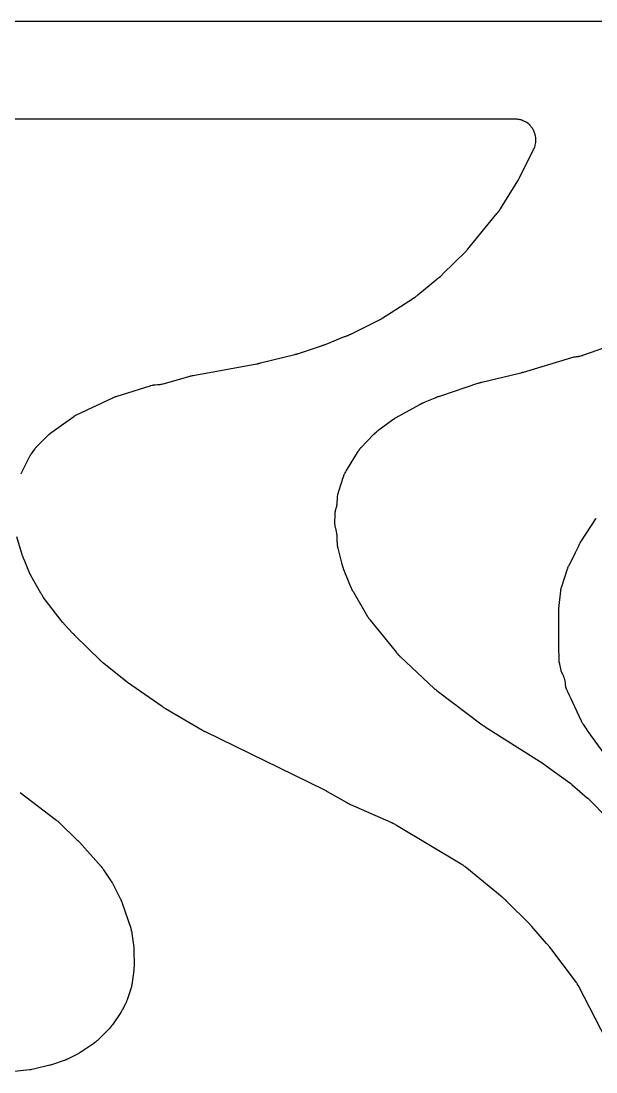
# Model space of a CAD drawing. Header units: millimetres. Extents: x 0 to 300, y 0 to 300.
# Drawn here: x 162.6 to 231.3, y 174.4 to 300.1 of the extents above; entities that cross this region are included whole.
import ezdxf

# ---------------------------------------------------------------- set-up
doc = ezdxf.new("R2010")
doc.units = ezdxf.units.MM
doc.layers.add('CUT', color=7, linetype='CONTINUOUS')

msp = doc.modelspace()

# ---------------------------------------------------------------- linework, layer by layer
at = {"layer": 'CUT'}
for points in [[(1.15, 300.07), (298.85, 300.07)], [(162.61, 245.91), (162.63, 245.95), (162.63, 245.96), (162.67, 246.04), (162.67, 246.05), (162.69, 246.09), (162.71, 246.14), (163.62, 247.96), (163.68, 248.04), (163.69, 248.07), (163.73, 248.13), (163.75, 248.17), (163.76, 248.19), (163.8, 248.24), (163.85, 248.3), (163.86, 248.32), (164.26, 248.89), (164.27, 248.9), (164.29, 248.93), (164.31, 248.95), (164.32, 248.96), (164.33, 248.98), (164.34, 248.99), (164.38, 249.06), (164.45, 249.13), (164.48, 249.16), (164.5, 249.19), (164.56, 249.25), (165.93, 250.63), (166.13, 250.79), (166.14, 250.8), (166.17, 250.82), (168.92, 252.8), (169.01, 252.86), (169.02, 252.86), (169.04, 252.88), (169.06, 252.89), (169.11, 252.92), (169.14, 252.93), (169.16, 252.95), (169.26, 253), (173.6, 255.03), (173.63, 255.05), (173.67, 255.07), (173.82, 255.13), (173.86, 255.15), (173.87, 255.15), (173.9, 255.16), (173.93, 255.17), (173.96, 255.18), (173.98, 255.19), (174.09, 255.23), (178.04, 256.46), (178.05, 256.46), (178.08, 256.48), (178.12, 256.49), (178.15, 256.49), (178.29, 256.53), (178.31, 256.53), (178.32, 256.53), (178.33, 256.53), (178.38, 256.54), (178.44, 256.56), (178.45, 256.56), (178.46, 256.56), (178.47, 256.56), (178.5, 256.57), (178.53, 256.57), (178.54, 256.57), (178.6, 256.58), (178.64, 256.58), (178.93, 256.59), (179.03, 256.6), (179.06, 256.6), (179.08, 256.6), (179.26, 256.62), (179.36, 256.64), (179.45, 256.66), (179.57, 256.69), (179.61, 256.7), (182.82, 257.61), (182.83, 257.62), (182.87, 257.63), (182.88, 257.63), (182.92, 257.64), (182.94, 257.64), (182.97, 257.64), (183.01, 257.65), (183.11, 257.67), (183.19, 257.69), (183.39, 257.74), (190.8, 259.09), (190.87, 259.1), (190.92, 259.11), (190.93, 259.11), (190.94, 259.11), (191.05, 259.14), (191.07, 259.15), (191.08, 259.15), (191.09, 259.15), (191.19, 259.17), (191.24, 259.19), (195.36, 260.21), (195.41, 260.22), (195.43, 260.23), (195.53, 260.25), (195.65, 260.29), (195.67, 260.3), (195.7, 260.31), (195.79, 260.33), (198.53, 261.25), (198.56, 261.26), (198.64, 261.28), (198.65, 261.28), (198.7, 261.3), (198.71, 261.3), (198.75, 261.31), (198.78, 261.32), (198.85, 261.34), (198.92, 261.37), (198.96, 261.39), (198.98, 261.4), (199.09, 261.45), (201.29, 262.33), (201.39, 262.36), (201.4, 262.37), (201.45, 262.39), (201.46, 262.39), (201.52, 262.41), (201.58, 262.43), (201.6, 262.44), (201.62, 262.45), (201.71, 262.48), (201.74, 262.5), (201.78, 262.52), (201.81, 262.53), (201.85, 262.55), (201.89, 262.57), (201.92, 262.59), (201.93, 262.59), (202.01, 262.63), (202.03, 262.64), (205.46, 264.35), (205.53, 264.38), (205.54, 264.39), (205.58, 264.41), (205.62, 264.43), (205.65, 264.44), (205.71, 264.48), (205.74, 264.5), (205.75, 264.5), (205.78, 264.53), (205.84, 264.57), (205.86, 264.59), (205.87, 264.6), (209.52, 266.95), (209.54, 266.96), (209.55, 266.96), (209.57, 266.97), (209.6, 266.99), (209.63, 267), (209.67, 267.03), (209.68, 267.03), (209.71, 267.05), (209.73, 267.06), (209.76, 267.09), (209.77, 267.09), (209.82, 267.13), (209.86, 267.16), (209.91, 267.21), (209.92, 267.22), (209.93, 267.22), (209.95, 267.24), (209.96, 267.25), (209.98, 267.27), (210.01, 267.3), (210.06, 267.34), (212.33, 269.2), (212.38, 269.25), (212.42, 269.28), (212.43, 269.29), (212.44, 269.3), (212.51, 269.36), (212.53, 269.38), (212.56, 269.4), (212.57, 269.41), (212.59, 269.42), (212.62, 269.44), (212.63, 269.44), (212.64, 269.45), (212.66, 269.46), (212.72, 269.51), (212.75, 269.53), (212.81, 269.59), (212.83, 269.61), (212.84, 269.61), (212.86, 269.63), (212.87, 269.64), (212.9, 269.67), (212.91, 269.68), (212.94, 269.71), (212.98, 269.76), (213.05, 269.83), (215.78, 272.53), (215.79, 272.53), (215.81, 272.55), (215.88, 272.62), (215.99, 272.75), (216, 272.77), (219.33, 276.86), (219.36, 276.89), (219.37, 276.9), (219.42, 276.95), (219.49, 277.04), (219.51, 277.06), (219.53, 277.08), (219.54, 277.09), (219.55, 277.1), (219.56, 277.11), (219.57, 277.12), (219.58, 277.14), (219.59, 277.15), (219.61, 277.17), (219.62, 277.19), (219.64, 277.21), (219.65, 277.22), (219.65, 277.23), (219.66, 277.24), (219.69, 277.27), (219.69, 277.28), (219.7, 277.29), (219.72, 277.31), (219.73, 277.32), (219.73, 277.33), (219.74, 277.34), (219.77, 277.37), (219.77, 277.38), (219.78, 277.39), (219.8, 277.41), (219.8, 277.42), (219.81, 277.43), (219.82, 277.44), (219.86, 277.49), (219.87, 277.51), (219.88, 277.52), (219.91, 277.57), (219.94, 277.62), (219.94, 277.63), (221.99, 280.95), (222, 280.96), (222.03, 281.01), (222.04, 281.03), (222.08, 281.1), (222.1, 281.13), (222.13, 281.2), (222.15, 281.23), (222.17, 281.28), (222.19, 281.33), (223.89, 284.71), (223.94, 284.81), (223.98, 284.9), (224.02, 285), (224.06, 285.13), (224.08, 285.22), (224.12, 285.4), (224.15, 285.55), (224.16, 285.66), (224.16, 285.67), (224.17, 285.79), (224.17, 285.89), (224.17, 285.9), (224.16, 286.05), (224.14, 286.13), (224.15, 286.13), (224.12, 286.29), (224.12, 286.32), (224.11, 286.32), (224.09, 286.43), (224.07, 286.51), (224.03, 286.64), (224, 286.72), (223.97, 286.8), (223.97, 286.82), (223.92, 286.93), (223.88, 287.01), (223.84, 287.08), (223.82, 287.12), (223.81, 287.13), (223.8, 287.15), (223.71, 287.29), (223.57, 287.47), (223.5, 287.54), (223.47, 287.58), (223.46, 287.59), (223.42, 287.63), (223.42, 287.64), (223.32, 287.73), (223.22, 287.81), (223.06, 287.92), (222.92, 288), (222.84, 288.04), (222.81, 288.05), (222.64, 288.14), (222.61, 288.15), (222.5, 288.2), (222.4, 288.24), (222.28, 288.26), (222.17, 288.28), (222.16, 288.28), (222.15, 288.28), (222.14, 288.28), (222.1, 288.3), (222.07, 288.3), (222.06, 288.3), (221.92, 288.33), (221.77, 288.34), (180.65, 288.34), (180.63, 288.34), (180.54, 288.34), (137.36, 288.34)], [(234.88, 261.87), (229.72, 260.06), (229.69, 260.05), (229.61, 260.03), (229.41, 259.97), (229.25, 259.94), (229.21, 259.93), (229.12, 259.92), (228.96, 259.91), (228.86, 259.89), (228.68, 259.86), (228.57, 259.84), (228.42, 259.8), (228.4, 259.8), (228.29, 259.77), (222.64, 258.06), (222.6, 258.05), (222.59, 258.05), (222.56, 258.04), (222.53, 258.03), (222.5, 258.02), (222.49, 258.02), (222.45, 258), (222.38, 257.98), (222.2, 257.93), (217.71, 256.86), (217.69, 256.86), (217.67, 256.85), (217.63, 256.84), (217.62, 256.84), (217.61, 256.84), (217.6, 256.83), (217.59, 256.83), (217.57, 256.82), (217.56, 256.82), (217.55, 256.82), (217.53, 256.81), (217.5, 256.8), (217.49, 256.8), (217.44, 256.78), (217.42, 256.78), (217.4, 256.77), (217.31, 256.75), (212.64, 255.19), (212.57, 255.16), (212.56, 255.16), (212.55, 255.15), (212.54, 255.15), (212.53, 255.15), (212.5, 255.14), (212.46, 255.13), (212.43, 255.12), (212.42, 255.12), (212.31, 255.08), (212.23, 255.04), (212.2, 255.03), (212.17, 255.01), (212.16, 255), (212.15, 255), (212.13, 254.99), (212.12, 254.98), (212.1, 254.97), (210.87, 254.48), (210.83, 254.47), (210.74, 254.43), (210.64, 254.38), (210.61, 254.36), (210.59, 254.35), (210.58, 254.34), (210.57, 254.34), (210.56, 254.33), (210.52, 254.32), (210.49, 254.31), (210.48, 254.3), (210.47, 254.3), (210.45, 254.29), (210.4, 254.27), (210.39, 254.26), (210.37, 254.25), (210.36, 254.25), (210.35, 254.24), (210.33, 254.23), (210.31, 254.22), (210.3, 254.21), (210.29, 254.21), (210.26, 254.19), (207.41, 252.61), (207.35, 252.58), (207.27, 252.53), (207.21, 252.49), (207.2, 252.48), (207.19, 252.47), (207.15, 252.44), (207.1, 252.41), (207.07, 252.38), (205.25, 251.05), (205.21, 251.02), (205.16, 250.98), (205.12, 250.95), (205.06, 250.89), (205.04, 250.87), (205.03, 250.87), (205.01, 250.85), (204.98, 250.82), (204.92, 250.78), (204.81, 250.68), (204.79, 250.66), (204.77, 250.64), (204.76, 250.62), (203.24, 249.05), (203.23, 249.04), (203.21, 249.02), (203.17, 248.97), (203.1, 248.89), (203.08, 248.87), (203.08, 248.86), (202.99, 248.76), (202.94, 248.69), (202.86, 248.59), (202.79, 248.49), (201.48, 246.33), (201.41, 246.18), (201.39, 246.15), (201.34, 246.04), (201.33, 246.03), (201.27, 245.92), (201.26, 245.9), (201.21, 245.8), (201.18, 245.7), (201.18, 245.69), (201.15, 245.6), (201.14, 245.55), (200.56, 243.82), (200.54, 243.73), (200.54, 243.72), (200.53, 243.69), (200.52, 243.64), (200.48, 243.52), (200.46, 243.44), (200.44, 243.35), (200.42, 243.26), (200.4, 243.12), (200.39, 243), (200.39, 242.88), (200.39, 242.85), (200.38, 242.6), (200.37, 242.5), (200.37, 242.41), (200.36, 242.3), (200.35, 242.26), (200.35, 242.23), (200.34, 242.18), (200.33, 242.15), (200.33, 242.11), (200.31, 241.99), (200.3, 241.97), (200.28, 241.91), (200.27, 241.88), (200.25, 241.81), (200.24, 241.79), (200.24, 241.78), (200.23, 241.75), (200.21, 241.68), (200.21, 241.66), (200.2, 241.63), (200.17, 241.5), (200.15, 241.42), (200.13, 241.31), (200.11, 241.21), (200.11, 241.1), (200.11, 240.97), (200.1, 240.11), (200.1, 240.1), (200.1, 240.06), (200.1, 239.96), (200.12, 239.86), (200.12, 239.83), (200.14, 239.69), (200.17, 239.53), (200.19, 239.45), (200.3, 239.01), (200.33, 238.84), (200.33, 238.8), (200.34, 238.78), (200.34, 238.75), (200.34, 238.71), (200.35, 238.62), (200.36, 238.58), (200.36, 238.51), (200.36, 238.49), (200.36, 238.46), (200.36, 238.45), (200.38, 237.84), (200.38, 237.82), (200.39, 237.7), (200.39, 237.67), (200.4, 237.58), (200.4, 237.55), (200.41, 237.55), (200.41, 237.54), (200.41, 237.53), (200.41, 237.51), (200.41, 237.48), (200.42, 237.42), (200.42, 237.35), (200.42, 237.33), (200.43, 237.26), (200.44, 237.23), (200.44, 237.22), (200.45, 237.19), (200.46, 237.12), (200.47, 237.1), (200.48, 237.07), (200.49, 237.03), (200.93, 235.3), (200.93, 235.27), (200.96, 235.16), (200.96, 235.15), (200.96, 235.14), (200.99, 235.04), (200.99, 235.03), (201, 235.01), (201.01, 234.96), (201.02, 234.93), (201.03, 234.91), (201.03, 234.9), (201.08, 234.75), (201.09, 234.73), (201.11, 234.67), (201.14, 234.6), (202.05, 232.35), (202.06, 232.32), (202.06, 232.31), (202.07, 232.29), (202.1, 232.2), (202.15, 232.09), (202.21, 231.99), (202.24, 231.95), (202.25, 231.94), (202.28, 231.88), (202.3, 231.86), (204.04, 228.89), (204.11, 228.78), (204.17, 228.69), (204.17, 228.68), (204.23, 228.61), (204.24, 228.59), (204.3, 228.53), (204.32, 228.51), (204.32, 228.5), (204.33, 228.49), (204.34, 228.48), (204.36, 228.45), (207.49, 224.55), (207.53, 224.5), (207.61, 224.42), (207.75, 224.26), (207.8, 224.2), (207.82, 224.18), (207.83, 224.17), (207.84, 224.16), (207.89, 224.12), (207.91, 224.1), (207.94, 224.07), (207.99, 224.03), (212, 220.28), (212.01, 220.28), (212.04, 220.25), (212.05, 220.24), (212.06, 220.23), (212.08, 220.22), (212.1, 220.2), (212.11, 220.19), (212.14, 220.17), (212.16, 220.15), (212.18, 220.13), (212.23, 220.09), (212.25, 220.07), (212.26, 220.07), (212.27, 220.05), (212.28, 220.04), (212.29, 220.04), (212.3, 220.03), (212.33, 220), (212.34, 219.99), (212.37, 219.97), (212.4, 219.94), (212.45, 219.9), (212.47, 219.89), (212.48, 219.88), (212.52, 219.85), (217.58, 216.03), (217.6, 216.01), (217.63, 215.99), (217.69, 215.94), (217.72, 215.92), (217.75, 215.9), (217.83, 215.85), (217.85, 215.84), (217.86, 215.84), (217.88, 215.82), (217.9, 215.81), (217.91, 215.81), (217.93, 215.79), (217.94, 215.79), (217.96, 215.77), (217.98, 215.77), (217.99, 215.76), (218.01, 215.75), (218.03, 215.74), (218.1, 215.69), (225.04, 211.28), (225.08, 211.24), (225.2, 211.16), (225.21, 211.16), (225.31, 211.08), (225.39, 211.03), (225.41, 211.02), (228.21, 208.99), (228.24, 208.97), (228.26, 208.95), (228.33, 208.89), (228.34, 208.88), (228.38, 208.85), (228.4, 208.83), (228.43, 208.8), (228.47, 208.77), (228.48, 208.76), (230.35, 207.16), (230.36, 207.15), (230.42, 207.1), (230.44, 207.09), (230.46, 207.07), (230.51, 207.02), (230.55, 207), (230.57, 206.98), (230.63, 206.92), (230.63, 206.91), (232.61, 204.89)], [(232.33, 212.48), (231.25, 213.98), (230.75, 214.69), (230.54, 214.98), (230.43, 215.13), (230.2, 215.45), (230.04, 215.68), (229.88, 215.9), (229.82, 215.98), (229.81, 216), (229.8, 216.02), (229.79, 216.03), (229.78, 216.04), (229.77, 216.05), (229.76, 216.07), (229.76, 216.08), (229.75, 216.1), (229.74, 216.11), (229.69, 216.19), (229.69, 216.2), (229.68, 216.21), (229.68, 216.22), (229.67, 216.23), (229.66, 216.25), (229.65, 216.28), (229.65, 216.29), (229.64, 216.3), (229.63, 216.32), (229.61, 216.39), (229.59, 216.44), (228.34, 219.11), (228.24, 219.33), (227.94, 219.96), (227.94, 219.97), (227.9, 220.06), (227.86, 220.11), (227.86, 220.12), (227.85, 220.14), (227.84, 220.15), (227.81, 220.21), (227.8, 220.25), (227.79, 220.29), (227.75, 220.44), (227.75, 220.46), (227.73, 220.59), (227.72, 220.63), (227.72, 220.64), (227.72, 220.66), (227.71, 220.73), (227.7, 220.85), (227.7, 220.89), (227.7, 220.91), (227.69, 220.92), (227.69, 220.93), (227.69, 220.97), (227.69, 220.99), (227.68, 221.05), (227.66, 221.15), (227.65, 221.17), (227.65, 221.19), (227.62, 221.33), (227.58, 221.48), (227.56, 221.52), (227.52, 221.63), (227.52, 221.65), (227.51, 221.67), (227.48, 221.75), (227.45, 221.82), (227.44, 221.85), (227.4, 221.93), (227.39, 221.95), (227.36, 222), (227.35, 222.03), (227.34, 222.05), (227.27, 222.18), (227.22, 222.27), (227.21, 222.29), (227.21, 222.3), (227.21, 222.31), (227.21, 222.32), (227.2, 222.33), (227.19, 222.38), (227.18, 222.4), (227.18, 222.42), (227.17, 222.47), (227.15, 222.54), (227.13, 222.63), (227.02, 223.16), (227.01, 223.2), (227, 223.24), (226.99, 223.28), (226.99, 223.29), (226.99, 223.3), (226.99, 223.31), (226.99, 223.32), (226.98, 223.33), (226.98, 223.34), (226.96, 223.46), (226.96, 223.48), (226.95, 223.49), (226.95, 223.51), (226.95, 223.53), (226.95, 223.59), (226.94, 223.61), (226.94, 223.63), (226.94, 223.65), (226.94, 223.67), (226.94, 223.68), (226.94, 223.7), (226.91, 225.28), (226.91, 229.84), (227.13, 231.92), (227.14, 231.97), (227.15, 232.03), (227.16, 232.07), (227.16, 232.09), (227.17, 232.12), (227.17, 232.15), (227.17, 232.16), (227.19, 232.24), (227.2, 232.29), (227.25, 232.47), (227.96, 234.57), (227.97, 234.6), (227.98, 234.66), (227.99, 234.69), (227.99, 234.7), (228, 234.71), (228, 234.72), (228, 234.73), (228, 234.74), (228.01, 234.75), (228.02, 234.76), (228.03, 234.78), (228.03, 234.79), (228.03, 234.8), (228.08, 234.87), (228.1, 234.91), (228.1, 234.92), (228.13, 234.96), (228.13, 234.97), (228.14, 234.99), (228.18, 235.05), (228.9, 236.54), (229.1, 236.94), (229.33, 237.4), (229.34, 237.43), (229.34, 237.44), (229.39, 237.55), (229.41, 237.59), (229.42, 237.61), (229.45, 237.66), (229.47, 237.7), (229.48, 237.71), (229.49, 237.72), (229.5, 237.74), (229.52, 237.77), (229.53, 237.78), (229.55, 237.8), (231.33, 240.53), (231.36, 240.59)], [(232.61, 178.22), (229.24, 184.71), (229.23, 184.72), (229.22, 184.74), (229.15, 184.87), (229.12, 184.92), (229.08, 184.97), (229.06, 185.01), (229, 185.1), (225.81, 189.33), (225.76, 189.4), (225.72, 189.46), (225.66, 189.54), (225.59, 189.61), (225.55, 189.65), (225.52, 189.68), (225.51, 189.7), (225.42, 189.79), (223.67, 191.79), (223.66, 191.8), (223.64, 191.83), (223.63, 191.84), (223.59, 191.9), (223.53, 191.96), (223.51, 191.98), (223.51, 191.99), (223.47, 192.02), (223.42, 192.07), (220.66, 194.83), (220.63, 194.86), (220.62, 194.88), (220.61, 194.89), (220.59, 194.9), (220.57, 194.92), (220.56, 194.93), (220.55, 194.94), (220.51, 194.98), (220.43, 195.04), (220.41, 195.06), (220.39, 195.08), (220.38, 195.08), (220.38, 195.09), (220.37, 195.1), (220.36, 195.11), (220.28, 195.19), (220.21, 195.24), (220.19, 195.26), (220.17, 195.27), (220.16, 195.28), (220.14, 195.3), (220.12, 195.31), (215.9, 198.78), (215.85, 198.82), (215.76, 198.88), (215.75, 198.89), (215.69, 198.94), (215.64, 198.99), (215.55, 199.06), (215.54, 199.05), (215.45, 199.13), (215.4, 199.16), (215.36, 199.18), (215.35, 199.19), (215.34, 199.19), (215.3, 199.22), (215.25, 199.25), (215.24, 199.26), (207.5, 203.9), (207.44, 203.94), (207.39, 203.97), (207.38, 203.98), (207.28, 204.04), (207.16, 204.1), (207.04, 204.15), (207.03, 204.15), (206.97, 204.18), (206.91, 204.21), (206.87, 204.23), (202.02, 206.36), (202.01, 206.36), (201.99, 206.37), (201.95, 206.39), (201.93, 206.41), (201.83, 206.46), (201.8, 206.47), (201.71, 206.52), (201.7, 206.52), (201.69, 206.53), (201.67, 206.54), (201.66, 206.55), (201.64, 206.56), (201.62, 206.57), (201.6, 206.58), (199.27, 207.9), (199.26, 207.91), (199.22, 207.93), (199.2, 207.94), (199.18, 207.96), (199.15, 207.97), (199.12, 207.99), (199.08, 208.01), (199.03, 208.05), (198.93, 208.1), (198.86, 208.14), (198.84, 208.15), (184.65, 215.08), (184.59, 215.1), (184.54, 215.12), (184.52, 215.13), (184.43, 215.17), (184.42, 215.18), (184.32, 215.22), (179.87, 217.85), (179.8, 217.9), (179.7, 217.96), (179.66, 217.98), (179.64, 218), (179.63, 218), (179.6, 218.03), (179.55, 218.07), (179.49, 218.11), (175.34, 220.97), (175.14, 221.13), (175.12, 221.14), (175.1, 221.16), (172.37, 223.36), (172.22, 223.49), (172.21, 223.51), (172.13, 223.58), (172.11, 223.6), (169.06, 226.61), (168.95, 226.72), (168.87, 226.78), (168.82, 226.83), (168.78, 226.87), (168.77, 226.88), (168.76, 226.89), (168.73, 226.92), (167.87, 227.83), (167.84, 227.86), (167.82, 227.89), (167.81, 227.91), (167.8, 227.92), (167.79, 227.93), (167.75, 227.99), (167.69, 228.06), (167.6, 228.16), (167.59, 228.17), (167.55, 228.21), (167.53, 228.24), (167.41, 228.38), (165.27, 231.18), (165.22, 231.25), (165.2, 231.29), (165.16, 231.37), (165.1, 231.47), (165.06, 231.53), (165.03, 231.58), (165.02, 231.59), (165, 231.63), (164.97, 231.68), (163.8, 233.77), (163.79, 233.79), (163.73, 233.9), (163.68, 233.98), (163.67, 234), (163.62, 234.11), (162.97, 235.69), (162.95, 235.73), (162.94, 235.74), (162.93, 235.78), (162.92, 235.8), (162.9, 235.84), (162.89, 235.86), (162.88, 235.9), (162.87, 235.93), (162.85, 235.96), (162.85, 235.97), (162.82, 236.07), (162.81, 236.08), (162.8, 236.13), (162.13, 238.39)], [(162.49, 207.81), (166.72, 204.6), (166.74, 204.59), (166.75, 204.58), (166.79, 204.55), (166.82, 204.53), (166.86, 204.5), (166.88, 204.49), (166.91, 204.46), (166.92, 204.45), (167.01, 204.38), (167.04, 204.35), (167.07, 204.32), (167.09, 204.31), (167.1, 204.3), (167.14, 204.27), (169.38, 202.09), (169.4, 202.08), (169.43, 202.06), (169.47, 202.02), (169.52, 201.96), (169.59, 201.89), (172.19, 198.97), (172.3, 198.83), (172.35, 198.77), (172.36, 198.76), (172.38, 198.72), (172.49, 198.58), (173.36, 197.27), (173.4, 197.21), (173.42, 197.18), (173.44, 197.16), (173.52, 197.03), (173.54, 196.98), (173.59, 196.9), (174.52, 195.06), (174.53, 195.05), (174.53, 195.04), (174.54, 195.03), (174.56, 194.99), (174.58, 194.95), (174.58, 194.94), (174.58, 194.93), (174.6, 194.88), (174.62, 194.85), (174.64, 194.81), (174.65, 194.77), (174.66, 194.76), (174.71, 194.61), (175.72, 191.59), (175.73, 191.54), (175.76, 191.46), (175.76, 191.45), (175.76, 191.44), (175.77, 191.42), (175.78, 191.33), (175.81, 191.21), (175.84, 191.15), (175.85, 191.09), (175.87, 190.97), (176.09, 189.3), (176.1, 189.28), (176.1, 189.25), (176.1, 189.23), (176.11, 189.03), (176.11, 188.98), (176.11, 188.97), (176.13, 187.15), (176.12, 187.1), (176.12, 187.06), (176.12, 186.99), (176.11, 186.92), (176.11, 186.84), (176.11, 186.83), (176.1, 186.79), (176.1, 186.69), (176.1, 186.68), (176.09, 186.59), (175.85, 184.82), (175.83, 184.72), (175.82, 184.71), (175.81, 184.66), (175.81, 184.61), (175.8, 184.56), (175.78, 184.5), (175.78, 184.49), (175.78, 184.48), (175.77, 184.47), (175.77, 184.45), (175.76, 184.42), (175.75, 184.4), (175.74, 184.36), (175.3, 183.04), (175.27, 182.95), (175.25, 182.91), (175.22, 182.85), (175.19, 182.77), (175.18, 182.75), (175.18, 182.74), (175.17, 182.72), (175.1, 182.56), (174.74, 181.87), (174.74, 181.86), (174.73, 181.85), (174.72, 181.83), (174.64, 181.7), (174.62, 181.66), (174.55, 181.56), (174.53, 181.53), (173.54, 180.06), (173.47, 179.96), (173.46, 179.95), (173.45, 179.94), (173.43, 179.91), (173.39, 179.87), (173.39, 179.86), (173.32, 179.78), (173.31, 179.75), (173.23, 179.66), (171.74, 178.18), (171.68, 178.12), (171.65, 178.1), (171.61, 178.06), (171.59, 178.04), (171.56, 178.02), (171.55, 178.01), (171.53, 177.99), (171.52, 177.99), (171.51, 177.98), (171.5, 177.97), (171.48, 177.96), (171.46, 177.95), (171.44, 177.93), (171.41, 177.91), (171.38, 177.88), (171.37, 177.88), (171.36, 177.87), (171.34, 177.85), (171.32, 177.84), (171.31, 177.83), (169.87, 176.84), (169.84, 176.83), (169.83, 176.82), (169.81, 176.81), (169.8, 176.8), (169.69, 176.74), (169.62, 176.69), (169.52, 176.63), (168.18, 175.96), (168.14, 175.94), (168.12, 175.93), (168.01, 175.87), (167.95, 175.85), (167.8, 175.79), (167.76, 175.78), (166.38, 175.32), (166.12, 175.24), (166.07, 175.23), (166.05, 175.22), (164.09, 174.73), (163.92, 174.7), (163.91, 174.7), (163.9, 174.7), (163.86, 174.69), (163.78, 174.68), (163.77, 174.68), (163.76, 174.68), (163.69, 174.67), (163.62, 174.66), (161.46, 174.41)]]:
    msp.add_lwpolyline(points, dxfattribs=at)

doc.saveas('drawing.dxf')
